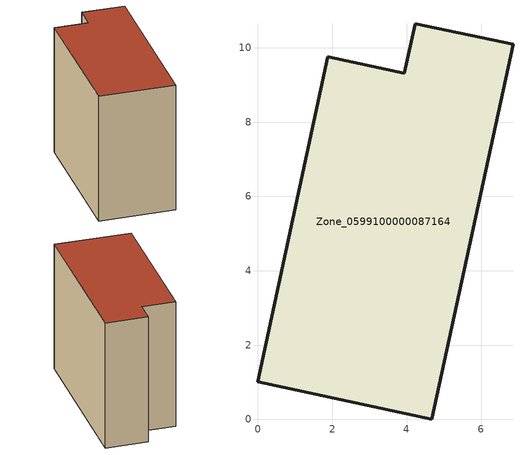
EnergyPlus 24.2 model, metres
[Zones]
Zone_0599100000087164
 floor ground (C_G): 0,1.01 1.88,9.76 3.94,9.32 4.23,10.65 6.86,10.09 4.68,0 z0
 wall outside (C_F): 1.88,9.76 0,1.01 4.68,0 6.86,10.09 4.23,10.65 3.94,9.32 1.88,9.76 z0:8.43
 roof outside (C_R): 6.86,10.09 4.23,10.65 3.94,9.32 1.88,9.76 0,1.01 4.68,0 z8.43
[BUILDING]
Pand.0599100000087164: North Axis=0; Terrain=City; Loads Convergence Tolerance Value=0.04; Temperature Convergence Tolerance Value=0.4; Solar Distribution=FullExterior; Maximum Number of Warmup Days=25; Minimum Number of Warmup Days=1
[Site:Location]
Rotterdam.The.Hague.AP_ZH_NLD Design_Conditions: Latitude=51.96; Longitude=4.45; Time Zone=1; Elevation=-4.5
[SITE:GROUNDTEMPERATURE:BUILDINGSURFACE]
18, 18, 18, 18, 18, 18, 18, 18, 18, 18, 18, 18
[MATERIAL] Thermal Absorptance=0.9; Solar Absorptance=0.7; Visible Absorptance=0.7
Name | Roughness | Thickness | Conductivity | Density | Specific Heat
G.TI.1975-1991 | MediumSmooth | 0.15 | 0.288461 | 540 | 1210
F.TI.1975-1991 | Rough | 0.3 | 0.230769 | 1920 | 840
R.TI.1975-1991 | MediumRough | 0.2 | 0.153846 | 1500 | 1000
[CONSTRUCTION]
C_G: G.TI.1975-1991
C_F: F.TI.1975-1991
C_R: R.TI.1975-1991
[ZONE]
Zone_0599100000087164: Type=1; Multiplier=1; Ceiling Height=Autocalculate; Volume=Autocalculate; Floor Area=autocalculate; Part of Total Floor Area=Yes
[ZONEINFILTRATION:DESIGNFLOWRATE]
Infil_Zone_0599100000087164: Zone or ZoneList or Space or SpaceList=Zone_0599100000087164; Schedule=AlwaysOn; Design Flow Rate Calculation Method=Flow/Area; Flow Rate per Floor Area=0.003; Constant Term Coefficient=1; Temperature Term Coefficient=0; Velocity Term Coefficient=0; Velocity Squared Term Coefficient=0
[HVACTEMPLATE:ZONE:IDEALLOADSAIRSYSTEM]
Zone_0599100000087164: Maximum Heating Supply Air Temperature=50; Minimum Cooling Supply Air Temperature=13; Maximum Heating Supply Air Humidity Ratio=0.0156; Minimum Cooling Supply Air Humidity Ratio=0.0077; Heating Limit=NoLimit; Cooling Limit=NoLimit; Dehumidification Control Type=ConstantSensibleHeatRatio; Cooling Sensible Heat Ratio=0.7; Dehumidification Setpoint=60; Humidification Control Type=None; Humidification Setpoint=30; Outdoor Air Method=None; Outdoor Air Flow Rate per Person=0.00944; Outdoor Air Flow Rate per Zone Floor Area=0; Outdoor Air Flow Rate per Zone=0; Demand Controlled Ventilation Type=None; Outdoor Air Economizer Type=NoEconomizer; Heat Recovery Type=None; Sensible Heat Recovery Effectiveness=0.7; Latent Heat Recovery Effectiveness=0.65
[ZONECONTROL:THERMOSTAT]
ThermostatControl_Zone_0599100000087164: Zone or ZoneList=Zone_0599100000087164; Control Type Schedule=DualSetpointControlType; Control 1=Thermostat_Zone_0599100000087164; Temperature Difference Between Cutout And Setpoint=0
[THERMOSTATSETPOINT:DUALSETPOINT]
Thermostat_Zone_0599100000087164: Heating Setpoint Temperature Schedule=HeatingSetpoint_Zone_0599100000087164; Cooling Setpoint Temperature Schedule=CoolingSetpoint_Zone_0599100000087164
[SCHEDULE:COMPACT]
HeatingSetpoint_Zone_0599100000087164: Through: 12/31, For: AllDays, Until: 24:00, 21
CoolingSetpoint_Zone_0599100000087164: Through: 12/31, For: AllDays, Until: 24:00, 24
DualSetpointControlType: Through: 12/31, For: AllDays, Until: 24:00, 4
AlwaysOn: Through: 12/31, For: AllDays, Until: 24:00, 1
